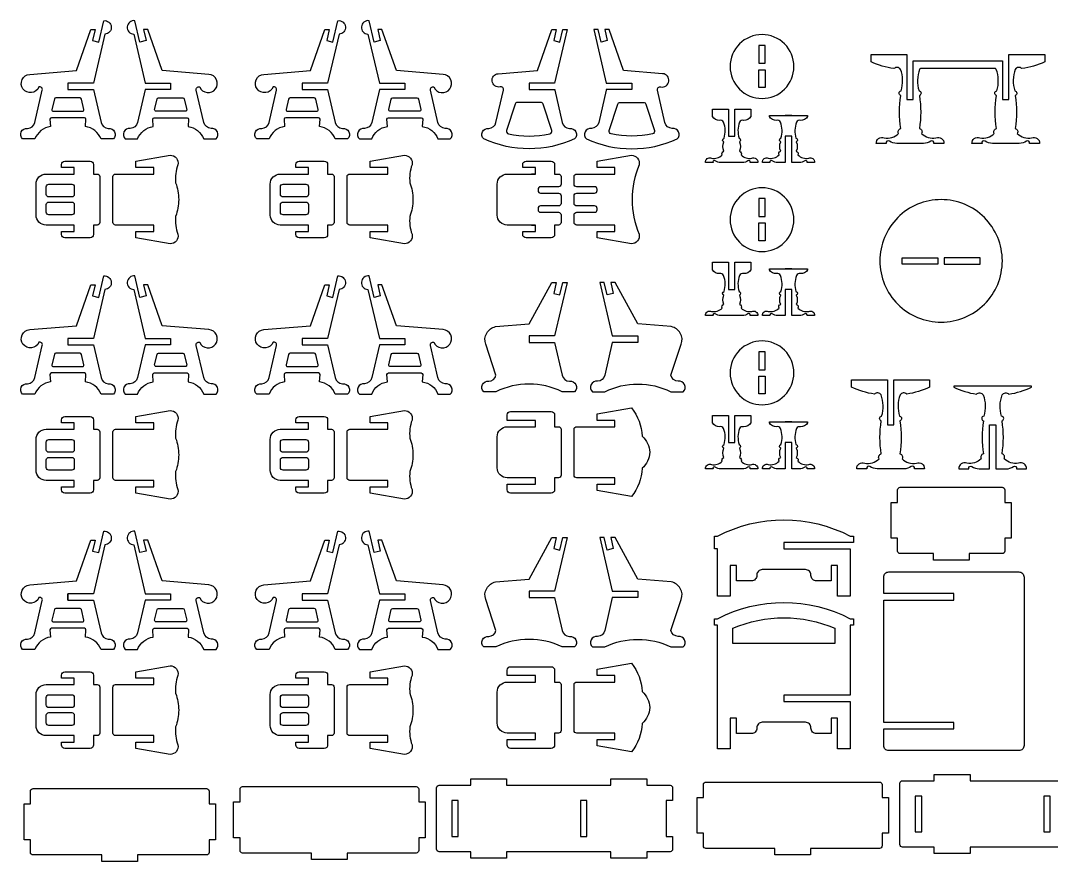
# Model space of a CAD drawing. Extents: x 2719 to 6782, y -345 to 2211.
# Drawn here: x 2719 to 4658, y -345 to 1235 of the extents above; entities that cross this region are included whole.
import ezdxf

# ---------------------------------------------------------------- set-up
doc = ezdxf.new("R2010")
doc.units = 0
doc.header["$MEASUREMENT"] = 0
doc.layers.add('LAYER1', color=18, linetype='CONTINUOUS')

msp = doc.modelspace()

# ---------------------------------------------------------------- linework, layer by layer
at = {"layer": 'LAYER1'}
for points in [[(2807.8, 1111.7), (2807.8, 1105.7), (2855.8, 1105.7), (2870.1, 1044.1, 0.343544), (2883.7, 1032.6, -0.729626), (2893.2, 1012.9), (2870.1, 1012.9, 0.693778), (2870.1, 1012.9, 0.271498), (2840.6, 1036.3), (2841.6, 1050.2, 0.394231), (2838.7, 1052.9), (2776.9, 1052.9, 0.394231), (2774, 1050.2), (2774.9, 1036.3, 0.271498), (2745.5, 1012.9), (2722.4, 1012.9, -0.729626), (2731.8, 1032.6, 0.343544), (2745.5, 1044.1), (2759.6, 1104.8, 0.616854), (2753.2, 1110.6, -0.585378), (2723.2, 1107, -0.585378), (2735.8, 1134.4), (2823.6, 1141.8), (2850.7, 1218.5), (2858.8, 1218.5), (2854, 1197.8), (2865.7, 1195.1), (2875, 1235.3, -0.427759), (2889.4, 1223.8, -0.427759), (2877.2, 1210), (2855.8, 1117.7), (2807.8, 1117.7)], [(3001, 1111.7), (3001, 1105.7), (2953, 1105.7), (2938.7, 1044.1, -0.343544), (2925, 1032.6, 0.729626), (2915.6, 1012.9), (2938.7, 1012.9, -0.693778), (2938.7, 1012.9, -0.271498), (2968.1, 1036.3), (2967.2, 1050.2, -0.394231), (2970.1, 1052.9), (3031.9, 1052.9, -0.394231), (3034.8, 1050.2), (3033.9, 1036.3, -0.271498), (3063.3, 1012.9), (3086.4, 1012.9, 0.729626), (3076.9, 1032.6, -0.343544), (3063.3, 1044.1), (3049.2, 1104.8, -0.616854), (3055.6, 1110.6, 0.585378), (3085.5, 1107, 0.585378), (3073, 1134.4), (2985.1, 1141.8), (2958, 1218.5), (2950, 1218.5), (2954.8, 1197.8), (2943.1, 1195.1), (2933.7, 1235.3, 0.427759), (2919.4, 1223.8, 0.427759), (2931.6, 1210), (2953, 1117.7), (3001, 1117.7)], [(3248.3, 1111.7), (3248.3, 1105.7), (3296.3, 1105.7), (3310.6, 1044.1, 0.343544), (3324.2, 1032.6, -0.729626), (3333.7, 1012.9), (3310.6, 1012.9, 0.693778), (3310.6, 1012.9, 0.271498), (3281.1, 1036.3), (3282, 1050.2, 0.394231), (3279.2, 1052.9), (3217.4, 1052.9, 0.394231), (3214.5, 1050.2), (3215.4, 1036.3, 0.271498), (3186, 1012.9), (3162.8, 1012.9, -0.729626), (3172.3, 1032.6, 0.343544), (3186, 1044.1), (3200.1, 1104.8, 0.616854), (3193.7, 1110.6, -0.585378), (3163.7, 1107, -0.585378), (3176.2, 1134.4), (3264.1, 1141.8), (3291.2, 1218.5), (3299.3, 1218.5), (3294.5, 1197.8), (3306.2, 1195.1), (3315.5, 1235.3, -0.427759), (3329.9, 1223.8, -0.427759), (3317.7, 1210), (3296.3, 1117.7), (3248.3, 1117.7)], [(3441.5, 1111.7), (3441.5, 1105.7), (3393.5, 1105.7), (3379.2, 1044.1, -0.343544), (3365.5, 1032.6, 0.729626), (3356, 1012.9), (3379.2, 1012.9, -0.693778), (3379.2, 1012.9, -0.271498), (3408.6, 1036.3), (3407.7, 1050.2, -0.394231), (3410.6, 1052.9), (3472.4, 1052.9, -0.394231), (3475.2, 1050.2), (3474.3, 1036.3, -0.271498), (3503.8, 1012.9), (3526.9, 1012.9, 0.729626), (3517.4, 1032.6, -0.343544), (3503.8, 1044.1), (3489.7, 1104.8, -0.616854), (3496, 1110.6, 0.585378), (3526, 1107, 0.585378), (3513.5, 1134.4), (3425.6, 1141.8), (3398.5, 1218.5), (3390.5, 1218.5), (3395.2, 1197.8), (3383.6, 1195.1), (3374.2, 1235.3, 0.427759), (3359.9, 1223.8, 0.427759), (3372, 1210), (3393.5, 1117.7), (3441.5, 1117.7)], [(3760.7, 1012.9, -0.216684), (3589.8, 1012.9, -0.729626), (3599.3, 1032.6, 0.343544), (3612.9, 1044.1), (3627, 1104.8, 0.616854), (3620.6, 1110.6, -0.432644), (3605.6, 1121.3, -0.432644), (3617.2, 1135.6), (3691.1, 1141.8), (3718.2, 1218.5), (3726.2, 1218.5), (3721.4, 1197.8), (3733.1, 1195.1), (3738.6, 1218.5), (3746.6, 1218.5), (3723.2, 1117.7), (3675.2, 1117.7), (3675.2, 1105.7), (3723.3, 1105.7, 0.04526), (3723.4, 1104.8), (3737.5, 1044.1, 0.343544), (3751.2, 1032.6, -0.729626)], [(3783, 1012.9, 0.216684), (3953.9, 1012.9, 0.729626), (3944.4, 1032.6, -0.343544), (3930.7, 1044.1), (3916.6, 1104.8, -0.616854), (3923, 1110.6, 0.432644), (3938, 1121.3, 0.432644), (3926.4, 1135.6), (3852.6, 1141.8), (3825.5, 1218.5), (3817.4, 1218.5), (3822.2, 1197.8), (3810.5, 1195.1), (3805.1, 1218.5), (3797, 1218.5), (3820.4, 1117.7), (3868.4, 1117.7), (3868.4, 1105.7), (3820.4, 1105.7, -0.04526), (3820.2, 1104.8), (3806.1, 1044.1, -0.343544), (3792.5, 1032.6, 0.729626)], [(4113.3, 1209.1, 0.414214), (4053.3, 1149.1, 0.414214), (4113.3, 1089.1, 0.414214), (4173.3, 1149.1, 0.414214)], [(4552.2, 1145.6), (4411.3, 1145.6, 0.076649), (4409.7, 1143.7, 0.169376), (4408.6, 1103.6, -0.755968), (4409.3, 1094.4, -0.0823), (4409.3, 1032.6, -0.497317), (4413.5, 1023.3, 0.242348), (4440.4, 1015, -0.570657), (4455.4, 1004.4), (4436.4, 1004.4, 0.75881), (4430.7, 1008.9, -0.158853), (4417, 1004.4), (4366.6, 1004.4, -0.158853), (4352.8, 1008.9, 0.75881), (4347.1, 1004.4), (4328.2, 1004.4, -0.570657), (4343.1, 1015, 0.242348), (4370, 1023.3, -0.497317), (4374.2, 1032.6, -0.0823), (4374.2, 1094.4, -0.755968), (4374.9, 1103.6, 0.169376), (4373.8, 1143.7, 0.480983), (4361.4, 1145.1, -0.082494), (4318.6, 1158), (4318.6, 1172), (4385.8, 1172), (4385.8, 1087.2), (4397.8, 1087.2), (4397.8, 1160), (4565.8, 1160), (4565.8, 1087.2), (4577.8, 1087.2), (4577.8, 1172), (4645, 1172), (4645, 1158, -0.082494), (4602.2, 1145.1, 0.480983), (4589.7, 1143.7, 0.169376), (4588.6, 1103.6, -0.755968), (4589.3, 1094.4, -0.0823), (4589.3, 1032.6, -0.497317), (4593.5, 1023.3, 0.242348), (4620.4, 1015, -0.570657), (4635.4, 1004.4), (4616.4, 1004.4, 0.75881), (4610.7, 1008.9, -0.158853), (4597, 1004.4), (4546.6, 1004.4, -0.158853), (4532.8, 1008.9, 0.75881), (4527.1, 1004.4), (4508.2, 1004.4, -0.570657), (4523.1, 1015, 0.242348), (4550, 1023.3, -0.497317), (4554.2, 1032.6, -0.0823), (4554.2, 1094.4, -0.755968), (4554.9, 1103.6, 0.169376), (4553.8, 1143.7, 0.076649)], [(2807.8, 1090.1), (2785, 1090.1, 0.348878), (2782.2, 1087.9), (2777.7, 1068.4, 0.482714), (2780.5, 1064.9), (2835.1, 1064.9, 0.216532), (2837.2, 1065.9, 0.240993), (2837.9, 1068.4), (2833.3, 1087.9, 0.348878), (2830.5, 1090.1)], [(3001, 1090.1), (3023.7, 1090.1, -0.348878), (3026.5, 1087.9), (3031.1, 1068.4, -0.482714), (3028.3, 1064.9), (2973.7, 1064.9, -0.216532), (2971.6, 1065.9, -0.240993), (2970.9, 1068.4), (2975.4, 1087.9, -0.348878), (2978.2, 1090.1)], [(3248.3, 1090.1), (3225.5, 1090.1, 0.348878), (3222.7, 1087.9), (3218.2, 1068.4, 0.482714), (3221, 1064.9), (3275.5, 1064.9, 0.216532), (3277.7, 1065.9, 0.240993), (3278.3, 1068.4), (3273.8, 1087.9, 0.348878), (3271, 1090.1)], [(3441.5, 1090.1), (3464.2, 1090.1, -0.348878), (3467, 1087.9), (3471.5, 1068.4, -0.482714), (3468.7, 1064.9), (3414.2, 1064.9, -0.216532), (3412, 1065.9, -0.240993), (3411.4, 1068.4), (3415.9, 1087.9, -0.348878), (3418.7, 1090.1)], [(3717.7, 1028.8), (3701.8, 1078.3, 0.325785), (3697.2, 1081.7), (3653.3, 1081.7, 0.325785), (3648.7, 1078.3), (3632.8, 1028.8, 0.442618), (3636.3, 1022.6, 0.107932), (3714.1, 1022.6, 0.442618)], [(3826, 1028.8), (3841.9, 1078.3, -0.325785), (3846.5, 1081.7), (3890.4, 1081.7, -0.325785), (3895, 1078.3), (3910.9, 1028.8, -0.442618), (3907.3, 1022.6, -0.107932), (3829.5, 1022.6, -0.442618)], [(4092.1, 1055.1, -0.301445), (4078.5, 1047.8, 0.346418), (4071.1, 1044.3, 0.169376), (4070.2, 1014.2, -0.755968), (4070.7, 1007.3, -0.217136), (4070.7, 989.7, -0.497317), (4073.9, 982.8, 0.242348), (4094.1, 976.6, -0.570657), (4105.3, 968.7), (4091.1, 968.7, 0.75881), (4086.8, 972, -0.158853), (4076.5, 968.7), (4035.7, 968.7, -0.158853), (4025.4, 972, 0.75881), (4021.1, 968.7), (4006.9, 968.7, -0.570657), (4018.1, 976.6, 0.242348), (4038.3, 982.8, -0.497317), (4041.5, 989.7, -0.217136), (4041.5, 1007.3, -0.755968), (4041.9, 1014.2, 0.169376), (4041.1, 1044.3, 0.346418), (4033.6, 1047.8, -0.301445), (4020.1, 1055.1), (4020.1, 1069), (4050.1, 1069), (4050.1, 1017.9), (4062.1, 1017.9), (4062.1, 1069), (4092.1, 1069)], [(4199.1, 1055.1, -0.301445), (4185.5, 1047.8, 0.346418), (4178.1, 1044.3, 0.169376), (4177.2, 1014.2, -0.755968), (4177.7, 1007.3, -0.217136), (4177.7, 989.7, -0.497317), (4180.9, 982.8, 0.242348), (4201.1, 976.6, -0.570657), (4212.3, 968.7), (4198.1, 968.7, 0.75881), (4193.8, 972, -0.158853), (4183.5, 968.7), (4169.1, 968.7), (4169.1, 1017.9), (4157.1, 1017.9), (4157.1, 968.7), (4142.7, 968.7, -0.158853), (4132.4, 972, 0.75881), (4128.1, 968.7), (4113.9, 968.7, -0.570657), (4125.1, 976.6, 0.242348), (4145.3, 982.8, -0.497317), (4148.4, 989.7, -0.217136), (4148.4, 1007.3, -0.755968), (4148.9, 1014.2, 0.169376), (4148.1, 1044.3, 0.346418), (4140.6, 1047.8, -0.301445), (4127.1, 1055.1), (4127.1, 1057), (4199.1, 1057)], [(2766.6, 947), (2819.8, 947), (2819.8, 959), (2795.8, 959), (2795.8, 964.7, -0.414214), (2802.1, 971), (2849.5, 971, -0.414214), (2855.8, 964.7), (2855.8, 947), (2863, 947, -0.414214), (2867.8, 942.2), (2867.8, 855.8, -0.414214), (2863, 851), (2855.8, 851), (2855.8, 833.3, -0.414214), (2849.5, 827), (2802.1, 827, -0.414214), (2795.8, 833.3), (2795.8, 839), (2819.8, 839), (2819.8, 851), (2766.6, 851, -0.414214), (2747.8, 869.8), (2747.8, 928.1, -0.414214)], [(2892.5, 899), (2892.5, 942.2, -0.414214), (2897.3, 947), (2969.3, 947), (2969.3, 959), (2935.7, 959), (2935.7, 971), (3000.1, 982.3, -0.480696), (3014.6, 964.3, 0.114725), (3010.4, 930.6, -0.088383), (3016.1, 899, -0.088383), (3010.4, 867.4, 0.114725), (3014.6, 833.7, -0.480696), (3000.1, 815.7), (2935.7, 827), (2935.7, 839), (2969.3, 839), (2969.3, 851), (2897.3, 851, -0.414214), (2892.5, 855.8)], [(3207.1, 947), (3260.3, 947), (3260.3, 959), (3236.3, 959), (3236.3, 964.7, -0.414214), (3242.6, 971), (3290, 971, -0.414214), (3296.3, 964.7), (3296.3, 947), (3303.5, 947, -0.414214), (3308.3, 942.2), (3308.3, 855.8, -0.414214), (3303.5, 851), (3296.3, 851), (3296.3, 833.3, -0.414214), (3290, 827), (3242.6, 827, -0.414214), (3236.3, 833.3), (3236.3, 839), (3260.3, 839), (3260.3, 851), (3207.1, 851, -0.414214), (3188.3, 869.8), (3188.3, 928.1, -0.414214)], [(3332.9, 899), (3332.9, 942.2, -0.414214), (3337.7, 947), (3409.7, 947), (3409.7, 959), (3376.1, 959), (3376.1, 971), (3440.6, 982.3, -0.480696), (3455, 964.3, 0.114725), (3450.9, 930.6, -0.088383), (3456.6, 899, -0.088383), (3450.9, 867.4, 0.114725), (3455, 833.7, -0.480696), (3440.6, 815.7), (3376.1, 827), (3376.1, 839), (3409.7, 839), (3409.7, 851), (3337.7, 851, -0.414214), (3332.9, 855.8)], [(3735.2, 942.2), (3735.2, 927.8, -0.414214), (3730.4, 923), (3696.8, 923, 0.414214), (3692, 918.2), (3692, 915.8, 0.414214), (3696.8, 911), (3730.4, 911, -0.414214), (3735.2, 906.2), (3735.2, 899), (3735.2, 891.8, -0.414214), (3730.4, 887), (3696.8, 887, 0.414214), (3692, 882.2), (3692, 879.8, 0.414214), (3696.8, 875), (3730.4, 875, -0.414214), (3735.2, 870.2), (3735.2, 855.8, -0.414214), (3730.4, 851), (3723.2, 851), (3723.2, 833.3, -0.414214), (3716.9, 827), (3669.5, 827, -0.414214), (3663.2, 833.3), (3663.2, 839), (3687.2, 839), (3687.2, 851), (3634.1, 851, -0.414214), (3615.2, 869.8), (3615.2, 928.1, -0.414214), (3634.1, 947), (3687.2, 947), (3687.2, 959), (3663.2, 959), (3663.2, 964.7, -0.414214), (3669.5, 971), (3716.9, 971, -0.414214), (3723.2, 964.7), (3723.2, 947), (3730.4, 947, -0.414214)], [(3882, 833.7, -0.480696), (3867.6, 815.7), (3803.1, 827), (3803.1, 839), (3836.7, 839), (3836.7, 851), (3764.7, 851, -0.414214), (3759.9, 855.8), (3759.9, 870.2, -0.414214), (3764.7, 875), (3798.3, 875, 0.414214), (3803.1, 879.8), (3803.1, 882.2, 0.414214), (3798.3, 887), (3764.7, 887, -0.414214), (3759.9, 891.8), (3759.9, 899), (3759.9, 906.2, -0.414214), (3764.7, 911), (3798.3, 911, 0.414214), (3803.1, 915.8), (3803.1, 918.2, 0.414214), (3798.3, 923), (3764.7, 923, -0.414214), (3759.9, 927.8), (3759.9, 942.2, -0.414214), (3764.7, 947), (3836.7, 947), (3836.7, 959), (3803.1, 959), (3803.1, 971), (3867.6, 982.3, -0.480696), (3882, 964.3, 0.200144)], [(2819.8, 923), (2819.8, 908.6, -0.414214), (2815, 903.8), (2771.8, 903.8, -0.414214), (2767, 908.6), (2767, 923, -0.414214), (2771.8, 927.8), (2815, 927.8, -0.414214)], [(3260.3, 923), (3260.3, 908.6, -0.414214), (3255.5, 903.8), (3212.3, 903.8, -0.414214), (3207.5, 908.6), (3207.5, 923, -0.414214), (3212.3, 927.8), (3255.5, 927.8, -0.414214)], [(4113.3, 921.1, 0.414214), (4053.3, 861.1, 0.414214), (4113.3, 801.1, 0.414214), (4173.3, 861.1, 0.414214)], [(2819.8, 889.4), (2819.8, 875, -0.414214), (2815, 870.2), (2771.8, 870.2, -0.414214), (2767, 875), (2767, 889.4, -0.414214), (2771.8, 894.2), (2815, 894.2, -0.414214)], [(3260.3, 889.4), (3260.3, 875, -0.414214), (3255.5, 870.2), (3212.3, 870.2, -0.414214), (3207.5, 875), (3207.5, 889.4, -0.414214), (3212.3, 894.2), (3255.5, 894.2, -0.414214)], [(4450.1, 898.8, 0.414214), (4334.9, 783.6, 0.414214), (4450.1, 668.4, 0.414214), (4565.3, 783.6, 0.414214)], [(4092.1, 767.1, -0.301445), (4078.5, 759.8, 0.346418), (4071.1, 756.3, 0.169376), (4070.2, 726.2, -0.755968), (4070.7, 719.3, -0.217136), (4070.7, 701.7, -0.497317), (4073.9, 694.8, 0.242348), (4094.1, 688.6, -0.570657), (4105.3, 680.7), (4091.1, 680.7, 0.75881), (4086.8, 684, -0.158853), (4076.5, 680.7), (4035.7, 680.7, -0.158853), (4025.4, 684, 0.75881), (4021.1, 680.7), (4006.9, 680.7, -0.570657), (4018.1, 688.6, 0.242348), (4038.3, 694.8, -0.497317), (4041.5, 701.7, -0.217136), (4041.5, 719.3, -0.755968), (4041.9, 726.2, 0.169376), (4041.1, 756.3, 0.346418), (4033.6, 759.8, -0.301445), (4020.1, 767.1), (4020.1, 781), (4050.1, 781), (4050.1, 729.9), (4062.1, 729.9), (4062.1, 781), (4092.1, 781)], [(4199.1, 767.1, -0.301445), (4185.5, 759.8, 0.346418), (4178.1, 756.3, 0.169376), (4177.2, 726.2, -0.755968), (4177.7, 719.3, -0.217136), (4177.7, 701.7, -0.497317), (4180.9, 694.8, 0.242348), (4201.1, 688.6, -0.570657), (4212.3, 680.7), (4198.1, 680.7, 0.75881), (4193.8, 684, -0.158853), (4183.5, 680.7), (4169.1, 680.7), (4169.1, 729.9), (4157.1, 729.9), (4157.1, 680.7), (4142.7, 680.7, -0.158853), (4132.4, 684, 0.75881), (4128.1, 680.7), (4113.9, 680.7, -0.570657), (4125.1, 688.6, 0.242348), (4145.3, 694.8, -0.497317), (4148.4, 701.7, -0.217136), (4148.4, 719.3, -0.755968), (4148.9, 726.2, 0.169376), (4148.1, 756.3, 0.346418), (4140.6, 759.8, -0.301445), (4127.1, 767.1), (4127.1, 769), (4199.1, 769)], [(2807.8, 631.7), (2807.8, 625.7), (2855.8, 625.7), (2870.1, 564.1, 0.343544), (2883.7, 552.6, -0.729626), (2893.2, 532.9), (2870.1, 532.9, 0.693778), (2870.1, 532.9, 0.271498), (2840.6, 556.3), (2841.6, 570.2, 0.394231), (2838.7, 572.9), (2776.9, 572.9, 0.394231), (2774, 570.2), (2774.9, 556.3, 0.271498), (2745.5, 532.9), (2722.4, 532.9, -0.729626), (2731.8, 552.6, 0.343544), (2745.5, 564.1), (2759.6, 624.8, 0.616854), (2753.2, 630.6, -0.585378), (2723.2, 627, -0.585378), (2735.8, 654.4), (2823.6, 661.8), (2850.7, 738.5), (2858.8, 738.5), (2854, 717.8), (2865.7, 715.1), (2875, 755.3, -0.427759), (2889.4, 743.8, -0.427759), (2877.2, 730), (2855.8, 637.7), (2807.8, 637.7)], [(3001, 631.7), (3001, 625.7), (2953, 625.7), (2938.7, 564.1, -0.343544), (2925, 552.6, 0.729626), (2915.6, 532.9), (2938.7, 532.9, -0.693778), (2938.7, 532.9, -0.271498), (2968.1, 556.3), (2967.2, 570.2, -0.394231), (2970.1, 572.9), (3031.9, 572.9, -0.394231), (3034.8, 570.2), (3033.9, 556.3, -0.271498), (3063.3, 532.9), (3086.4, 532.9, 0.729626), (3076.9, 552.6, -0.343544), (3063.3, 564.1), (3049.2, 624.8, -0.616854), (3055.6, 630.6, 0.585378), (3085.5, 627, 0.585378), (3073, 654.4), (2985.1, 661.8), (2958, 738.5), (2950, 738.5), (2954.8, 717.8), (2943.1, 715.1), (2933.7, 755.3, 0.427759), (2919.4, 743.8, 0.427759), (2931.6, 730), (2953, 637.7), (3001, 637.7)], [(3248.3, 631.7), (3248.3, 625.7), (3296.3, 625.7), (3310.6, 564.1, 0.343544), (3324.2, 552.6, -0.729626), (3333.7, 532.9), (3310.6, 532.9, 0.693778), (3310.6, 532.9, 0.271498), (3281.1, 556.3), (3282, 570.2, 0.394231), (3279.2, 572.9), (3217.4, 572.9, 0.394231), (3214.5, 570.2), (3215.4, 556.3, 0.271498), (3186, 532.9), (3162.8, 532.9, -0.729626), (3172.3, 552.6, 0.343544), (3186, 564.1), (3200.1, 624.8, 0.616854), (3193.7, 630.6, -0.585378), (3163.7, 627, -0.585378), (3176.2, 654.4), (3264.1, 661.8), (3291.2, 738.5), (3299.3, 738.5), (3294.5, 717.8), (3306.2, 715.1), (3315.5, 755.3, -0.427759), (3329.9, 743.8, -0.427759), (3317.7, 730), (3296.3, 637.7), (3248.3, 637.7)], [(3441.5, 631.7), (3441.5, 625.7), (3393.5, 625.7), (3379.2, 564.1, -0.343544), (3365.5, 552.6, 0.729626), (3356, 532.9), (3379.2, 532.9, -0.693778), (3379.2, 532.9, -0.271498), (3408.6, 556.3), (3407.7, 570.2, -0.394231), (3410.6, 572.9), (3472.4, 572.9, -0.394231), (3475.2, 570.2), (3474.3, 556.3, -0.271498), (3503.8, 532.9), (3526.9, 532.9, 0.729626), (3517.4, 552.6, -0.343544), (3503.8, 564.1), (3489.7, 624.8, -0.616854), (3496, 630.6, 0.585378), (3526, 627, 0.585378), (3513.5, 654.4), (3425.6, 661.8), (3398.5, 738.5), (3390.5, 738.5), (3395.2, 717.8), (3383.6, 715.1), (3374.2, 755.3, 0.427759), (3359.9, 743.8, 0.427759), (3372, 730), (3393.5, 637.7), (3441.5, 637.7)], [(3675.2, 636.5), (3675.2, 630.5), (3723.2, 630.5), (3737.5, 568.9, 0.343544), (3751.2, 557.4, -0.729626), (3760.7, 537.7), (3737.5, 537.7, 0.230289), (3612.9, 537.7), (3589.8, 537.7, -0.729626), (3599.3, 557.4, 0.343544), (3612.9, 568.9), (3593.5, 627.1, -0.456332), (3612.3, 660), (3675.2, 665.3), (3718.2, 743.3), (3726.2, 743.3), (3721.4, 722.6), (3733.1, 719.9), (3738.6, 743.3), (3746.6, 743.3), (3723.2, 642.5), (3675.2, 642.5)], [(3879.7, 636.5), (3879.7, 630.5), (3831.7, 630.5), (3817.5, 568.9, -0.343544), (3803.8, 557.4, 0.729626), (3794.3, 537.7), (3817.5, 537.7, -0.230289), (3942, 537.7), (3965.2, 537.7, 0.729626), (3955.7, 557.4, -0.343544), (3942, 568.9), (3961.5, 627.1, 0.456332), (3942.7, 660), (3879.7, 665.3), (3836.8, 743.3), (3828.7, 743.3), (3833.5, 722.6), (3821.8, 719.9), (3816.4, 743.3), (3808.3, 743.3), (3831.7, 642.5), (3879.7, 642.5)], [(4113.3, 633.1, 0.414214), (4053.3, 573.1, 0.414214), (4113.3, 513.1, 0.414214), (4173.3, 573.1, 0.414214)], [(2807.8, 610.1), (2785, 610.1, 0.348878), (2782.2, 607.9), (2777.7, 588.4, 0.482714), (2780.5, 584.9), (2835.1, 584.9, 0.216532), (2837.2, 585.9, 0.240993), (2837.9, 588.4), (2833.3, 607.9, 0.348878), (2830.5, 610.1)], [(3001, 610.1), (3023.7, 610.1, -0.348878), (3026.5, 607.9), (3031.1, 588.4, -0.482714), (3028.3, 584.9), (2973.7, 584.9, -0.216532), (2971.6, 585.9, -0.240993), (2970.9, 588.4), (2975.4, 607.9, -0.348878), (2978.2, 610.1)], [(3248.3, 610.1), (3225.5, 610.1, 0.348878), (3222.7, 607.9), (3218.2, 588.4, 0.482714), (3221, 584.9), (3275.5, 584.9, 0.216532), (3277.7, 585.9, 0.240993), (3278.3, 588.4), (3273.8, 607.9, 0.348878), (3271, 610.1)], [(3441.5, 610.1), (3464.2, 610.1, -0.348878), (3467, 607.9), (3471.5, 588.4, -0.482714), (3468.7, 584.9), (3414.2, 584.9, -0.216532), (3412, 585.9, -0.240993), (3411.4, 588.4), (3415.9, 607.9, -0.348878), (3418.7, 610.1)], [(4428.3, 546.3, -0.082494), (4385.5, 533.3, 0.480983), (4373.1, 531.9, 0.169376), (4372, 491.8, -0.755968), (4372.7, 482.6, -0.0823), (4372.7, 420.8, -0.497317), (4376.9, 411.5, 0.242348), (4403.8, 403.3, -0.570657), (4418.7, 392.7), (4399.8, 392.7, 0.75881), (4394.1, 397.1, -0.158853), (4380.3, 392.7), (4329.9, 392.7, -0.158853), (4316.2, 397.1, 0.75881), (4310.5, 392.7), (4291.5, 392.7, -0.570657), (4306.4, 403.3, 0.242348), (4333.4, 411.5, -0.497317), (4337.6, 420.8, -0.0823), (4337.6, 482.6, -0.755968), (4338.3, 491.8, 0.169376), (4337.2, 531.9, 0.480983), (4324.7, 533.3, -0.082494), (4281.9, 546.3), (4281.9, 560.2), (4349.1, 560.2), (4349.1, 475.5), (4361.1, 475.5), (4361.1, 560.2), (4428.3, 560.2)], [(4620.3, 546.3), (4620.3, 548.2), (4473.9, 548.2), (4473.9, 546.3, 0.082494), (4516.7, 533.3, -0.480983), (4529.2, 531.9, -0.169376), (4530.3, 491.8, 0.755968), (4529.6, 482.6, 0.0823), (4529.6, 420.8, 0.497317), (4525.4, 411.5, -0.242348), (4498.4, 403.3, 0.570657), (4483.5, 392.7), (4502.5, 392.7, -0.75881), (4508.2, 397.1, 0.158853), (4521.9, 392.7), (4541.1, 392.7), (4541.1, 475.5), (4553.1, 475.5), (4553.1, 392.7), (4572.3, 392.7, 0.158853), (4586.1, 397.1, -0.75881), (4591.8, 392.7), (4610.7, 392.7, 0.570657), (4595.8, 403.3, -0.242348), (4568.9, 411.5, 0.497317), (4564.7, 420.8, 0.0823), (4564.7, 482.6, 0.755968), (4564, 491.8, -0.169376), (4565.1, 531.9, -0.480983), (4577.5, 533.3, 0.082494)], [(3867.6, 340.5), (3803.1, 351.8), (3803.1, 363.8), (3836.7, 363.8), (3836.7, 375.8), (3764.7, 375.8, -0.414214), (3759.9, 380.6), (3759.9, 423.8), (3759.9, 467, -0.414214), (3764.7, 471.8), (3836.7, 471.8), (3836.7, 483.8), (3803.1, 483.8), (3803.1, 495.8), (3867.6, 507.1, -0.157436), (3887.9, 454, -0.191506), (3902.1, 423.8, -0.191506), (3887.9, 393.6, -0.157436)], [(2766.6, 467), (2819.8, 467), (2819.8, 479), (2795.8, 479), (2795.8, 484.7, -0.414214), (2802.1, 491), (2849.5, 491, -0.414214), (2855.8, 484.7), (2855.8, 467), (2863, 467, -0.414214), (2867.8, 462.2), (2867.8, 375.8, -0.414214), (2863, 371), (2855.8, 371), (2855.8, 353.3, -0.414214), (2849.5, 347), (2802.1, 347, -0.414214), (2795.8, 353.3), (2795.8, 359), (2819.8, 359), (2819.8, 371), (2766.6, 371, -0.414214), (2747.8, 389.8), (2747.8, 448.1, -0.414214)], [(2892.5, 419), (2892.5, 462.2, -0.414214), (2897.3, 467), (2969.3, 467), (2969.3, 479), (2935.7, 479), (2935.7, 491), (3000.1, 502.3, -0.480696), (3014.6, 484.3, 0.114725), (3010.4, 450.6, -0.088383), (3016.1, 419, -0.088383), (3010.4, 387.4, 0.114725), (3014.6, 353.7, -0.480696), (3000.1, 335.7), (2935.7, 347), (2935.7, 359), (2969.3, 359), (2969.3, 371), (2897.3, 371, -0.414214), (2892.5, 375.8)], [(3207.1, 467), (3260.3, 467), (3260.3, 479), (3236.3, 479), (3236.3, 484.7, -0.414214), (3242.6, 491), (3290, 491, -0.414214), (3296.3, 484.7), (3296.3, 467), (3303.5, 467, -0.414214), (3308.3, 462.2), (3308.3, 375.8, -0.414214), (3303.5, 371), (3296.3, 371), (3296.3, 353.3, -0.414214), (3290, 347), (3242.6, 347, -0.414214), (3236.3, 353.3), (3236.3, 359), (3260.3, 359), (3260.3, 371), (3207.1, 371, -0.414214), (3188.3, 389.8), (3188.3, 448.1, -0.414214)], [(3332.9, 419), (3332.9, 462.2, -0.414214), (3337.7, 467), (3409.7, 467), (3409.7, 479), (3376.1, 479), (3376.1, 491), (3440.6, 502.3, -0.480696), (3455, 484.3, 0.114725), (3450.9, 450.6, -0.088383), (3456.6, 419, -0.088383), (3450.9, 387.4, 0.114725), (3455, 353.7, -0.480696), (3440.6, 335.7), (3376.1, 347), (3376.1, 359), (3409.7, 359), (3409.7, 371), (3337.7, 371, -0.414214), (3332.9, 375.8)], [(3634.1, 471.8), (3687.2, 471.8), (3687.2, 483.8), (3634.1, 483.8), (3634.1, 494.3, -0.414214), (3640.3, 500.6), (3716.9, 500.6, -0.414214), (3723.2, 494.3), (3723.2, 471.8), (3730.4, 471.8, -0.414214), (3735.2, 467), (3735.2, 380.6, -0.414214), (3730.4, 375.8), (3723.2, 375.8), (3723.2, 353.3, -0.414214), (3716.9, 347), (3640.3, 347, -0.414214), (3634.1, 353.3), (3634.1, 363.8), (3687.2, 363.8), (3687.2, 375.8), (3634.1, 375.8, -0.414214), (3615.2, 394.6), (3615.2, 452.9, -0.414214)], [(4092.1, 479.1, -0.301445), (4078.5, 471.8, 0.346418), (4071.1, 468.3, 0.169376), (4070.2, 438.2, -0.755968), (4070.7, 431.3, -0.217136), (4070.7, 413.7, -0.497317), (4073.9, 406.8, 0.242348), (4094.1, 400.6, -0.570657), (4105.3, 392.7), (4091.1, 392.7, 0.75881), (4086.8, 396, -0.158853), (4076.5, 392.7), (4035.7, 392.7, -0.158853), (4025.4, 396, 0.75881), (4021.1, 392.7), (4006.9, 392.7, -0.570657), (4018.1, 400.6, 0.242348), (4038.3, 406.8, -0.497317), (4041.5, 413.7, -0.217136), (4041.5, 431.3, -0.755968), (4041.9, 438.2, 0.169376), (4041.1, 468.3, 0.346418), (4033.6, 471.8, -0.301445), (4020.1, 479.1), (4020.1, 493), (4050.1, 493), (4050.1, 441.9), (4062.1, 441.9), (4062.1, 493), (4092.1, 493)], [(4199.1, 479.1, -0.301445), (4185.5, 471.8, 0.346418), (4178.1, 468.3, 0.169376), (4177.2, 438.2, -0.755968), (4177.7, 431.3, -0.217136), (4177.7, 413.7, -0.497317), (4180.9, 406.8, 0.242348), (4201.1, 400.6, -0.570657), (4212.3, 392.7), (4198.1, 392.7, 0.75881), (4193.8, 396, -0.158853), (4183.5, 392.7), (4169.1, 392.7), (4169.1, 441.9), (4157.1, 441.9), (4157.1, 392.7), (4142.7, 392.7, -0.158853), (4132.4, 396, 0.75881), (4128.1, 392.7), (4113.9, 392.7, -0.570657), (4125.1, 400.6, 0.242348), (4145.3, 406.8, -0.497317), (4148.4, 413.7, -0.217136), (4148.4, 431.3, -0.755968), (4148.9, 438.2, 0.169376), (4148.1, 468.3, 0.346418), (4140.6, 471.8, -0.301445), (4127.1, 479.1), (4127.1, 481), (4199.1, 481)], [(2819.8, 443), (2819.8, 428.6, -0.414214), (2815, 423.8), (2771.8, 423.8, -0.414214), (2767, 428.6), (2767, 443, -0.414214), (2771.8, 447.8), (2815, 447.8, -0.414214)], [(3260.3, 443), (3260.3, 428.6, -0.414214), (3255.5, 423.8), (3212.3, 423.8, -0.414214), (3207.5, 428.6), (3207.5, 443, -0.414214), (3212.3, 447.8), (3255.5, 447.8, -0.414214)], [(2819.8, 409.4), (2819.8, 395, -0.414214), (2815, 390.2), (2771.8, 390.2, -0.414214), (2767, 395), (2767, 409.4, -0.414214), (2771.8, 414.2), (2815, 414.2, -0.414214)], [(3260.3, 409.4), (3260.3, 395, -0.414214), (3255.5, 390.2), (3212.3, 390.2, -0.414214), (3207.5, 395), (3207.5, 409.4, -0.414214), (3212.3, 414.2), (3255.5, 414.2, -0.414214)], [(4435.6, 233.2), (4373.2, 233.2, -0.414214), (4368.4, 238), (4368.4, 262), (4356.4, 262), (4356.4, 329.2), (4368.4, 329.2), (4368.4, 353.2, -0.414214), (4373.2, 358), (4565.2, 358, -0.414214), (4570, 353.2), (4570, 329.2), (4582, 329.2), (4582, 262), (4570, 262), (4570, 238, -0.414214), (4565.2, 233.2), (4502.8, 233.2), (4502.8, 221.2), (4435.6, 221.2)], [(4029.6, 266.1, -0.244984), (4279.2, 266.1), (4285.2, 266.1), (4285.2, 254.1), (4154.4, 254.1), (4154.4, 242.1), (4279.2, 242.1), (4279.2, 227.4), (4279.2, 153), (4255.2, 153), (4255.2, 210.7), (4243.2, 210.7), (4243.2, 181.9), (4215.8, 181.9, -0.414214), (4205.4, 192.2), (4205.4, 192.9, 0.414214), (4195.1, 203.2), (4113.8, 203.2, 0.414214), (4103.5, 192.9), (4103.5, 192.2, -0.414214), (4093.1, 181.9), (4065.6, 181.9), (4065.6, 210.7), (4053.6, 210.7), (4053.6, 153), (4029.6, 153), (4029.6, 227.4), (4029.6, 242.1), (4023.6, 242.1), (4023.6, 266.1)], [(2807.8, 157.7), (2807.8, 145.7), (2855.8, 145.7), (2870.1, 84.1, 0.343544), (2883.7, 72.6, -0.729626), (2893.2, 52.9), (2870.1, 52.9, 0.693778), (2870.1, 52.9, 0.271498), (2840.6, 76.3), (2841.6, 90.2, 0.394231), (2838.7, 92.9), (2776.9, 92.9, 0.394231), (2774, 90.2), (2774.9, 76.3, 0.271498), (2745.5, 52.9), (2722.4, 52.9, -0.729626), (2731.8, 72.6, 0.343544), (2745.5, 84.1), (2759.6, 144.8, 0.616854), (2753.2, 150.6, -0.585378), (2723.2, 147, -0.585378), (2735.8, 174.4), (2823.6, 181.8), (2850.7, 258.5), (2858.8, 258.5), (2854, 237.8), (2865.7, 235.1), (2875, 275.3, -0.427759), (2889.4, 263.8, -0.427759), (2877.2, 250), (2855.8, 157.7), (2807.8, 157.7), (2807.8, 145.7)], [(3001, 151.7), (3001, 145.7), (2953, 145.7), (2938.7, 84.1, -0.343544), (2925, 72.6, 0.729626), (2915.6, 52.9), (2938.7, 52.9, -0.693778), (2938.7, 52.9, -0.271498), (2968.1, 76.3), (2967.2, 90.2, -0.394231), (2970.1, 92.9), (3031.9, 92.9, -0.394231), (3034.8, 90.2), (3033.9, 76.3, -0.271498), (3063.3, 52.9), (3086.4, 52.9, 0.729626), (3076.9, 72.6, -0.343544), (3063.3, 84.1), (3049.2, 144.8, -0.616854), (3055.6, 150.6, 0.585378), (3085.5, 147, 0.585378), (3073, 174.4), (2985.1, 181.8), (2958, 258.5), (2950, 258.5), (2954.8, 237.8), (2943.1, 235.1), (2933.7, 275.3, 0.427759), (2919.4, 263.8, 0.427759), (2931.6, 250), (2953, 157.7), (3001, 157.7)], [(3248.3, 151.7), (3248.3, 145.7), (3296.3, 145.7), (3310.6, 84.1, 0.343544), (3324.2, 72.6, -0.729626), (3333.7, 52.9), (3310.6, 52.9, 0.693778), (3310.6, 52.9, 0.271498), (3281.1, 76.3), (3282, 90.2, 0.394231), (3279.2, 92.9), (3217.4, 92.9, 0.394231), (3214.5, 90.2), (3215.4, 76.3, 0.271498), (3186, 52.9), (3162.8, 52.9, -0.729626), (3172.3, 72.6, 0.343544), (3186, 84.1), (3200.1, 144.8, 0.616854), (3193.7, 150.6, -0.585378), (3163.7, 147, -0.585378), (3176.2, 174.4), (3264.1, 181.8), (3291.2, 258.5), (3299.3, 258.5), (3294.5, 237.8), (3306.2, 235.1), (3315.5, 275.3, -0.427759), (3329.9, 263.8, -0.427759), (3317.7, 250), (3296.3, 157.7), (3248.3, 157.7)], [(3441.5, 151.7), (3441.5, 145.7), (3393.5, 145.7), (3379.2, 84.1, -0.343544), (3365.5, 72.6, 0.729626), (3356, 52.9), (3379.2, 52.9, -0.693778), (3379.2, 52.9, -0.271498), (3408.6, 76.3), (3407.7, 90.2, -0.394231), (3410.6, 92.9), (3472.4, 92.9, -0.394231), (3475.2, 90.2), (3474.3, 76.3, -0.271498), (3503.8, 52.9), (3526.9, 52.9, 0.729626), (3517.4, 72.6, -0.343544), (3503.8, 84.1), (3489.7, 144.8, -0.616854), (3496, 150.6, 0.585378), (3526, 147, 0.585378), (3513.5, 174.4), (3425.6, 181.8), (3398.5, 258.5), (3390.5, 258.5), (3395.2, 237.8), (3383.6, 235.1), (3374.2, 275.3, 0.427759), (3359.9, 263.8, 0.427759), (3372, 250), (3393.5, 157.7), (3441.5, 157.7)], [(3675.2, 156.5), (3675.2, 150.5), (3723.2, 150.5), (3737.5, 88.9, 0.343544), (3751.2, 77.4, -0.729626), (3760.7, 57.7), (3737.5, 57.7, 0.230289), (3612.9, 57.7), (3589.8, 57.7, -0.729626), (3599.3, 77.4, 0.343544), (3612.9, 88.9), (3593.5, 147.1, -0.456332), (3612.3, 180), (3675.2, 185.3), (3718.2, 263.3), (3726.2, 263.3), (3721.4, 242.6), (3733.1, 239.9), (3738.6, 263.3), (3746.6, 263.3), (3723.2, 162.5), (3675.2, 162.5)], [(3879.7, 156.5), (3879.7, 150.5), (3831.7, 150.5), (3817.5, 88.9, -0.343544), (3803.8, 77.4, 0.729626), (3794.3, 57.7), (3817.5, 57.7, -0.230289), (3942, 57.7), (3965.2, 57.7, 0.729626), (3955.7, 77.4, -0.343544), (3942, 88.9), (3961.5, 147.1, 0.456332), (3942.7, 180), (3879.7, 185.3), (3836.8, 263.3), (3828.7, 263.3), (3833.5, 242.6), (3821.8, 239.9), (3816.4, 263.3), (3808.3, 263.3), (3831.7, 162.5), (3879.7, 162.5)], [(4342.1, -96.4), (4474.1, -96.4), (4474.1, -84.4), (4342.1, -84.4), (4342.1, 146), (4474.1, 146), (4474.1, 158), (4342.1, 158), (4342.1, 189.2, -0.414214), (4351.7, 198.8), (4596.5, 198.8, -0.414214), (4606.1, 189.2), (4606.1, -127.6, -0.414214), (4596.5, -137.2), (4351.7, -137.2, -0.414214), (4342.1, -127.6)], [(4279.2, -33.1), (4154.4, -33.1), (4154.4, -45.1), (4279.2, -45.1), (4279.2, -59.7), (4279.2, -134.1), (4255.2, -134.1), (4255.2, -76.4), (4243.2, -76.4), (4243.2, -105.2), (4215.8, -105.2, -0.414214), (4205.4, -94.9), (4205.4, -94.2, 0.414214), (4195.1, -83.9), (4113.8, -83.9, 0.414214), (4103.5, -94.2), (4103.5, -94.9, -0.414214), (4093.1, -105.2), (4065.6, -105.2), (4065.6, -76.4), (4053.6, -76.4), (4053.6, -134.1), (4029.6, -134.1), (4029.6, -59.7), (4029.6, -45.1), (4029.6, 98.9), (4023.6, 98.9), (4023.6, 110.9), (4029.6, 110.9, -0.244984), (4279.2, 110.9), (4285.2, 110.9), (4285.2, 98.9), (4279.2, 98.9)], [(2807.8, 130.1), (2785, 130.1, 0.348878), (2782.2, 127.9), (2777.7, 108.4, 0.482714), (2780.5, 104.9), (2835.1, 104.9, 0.216532), (2837.2, 105.9, 0.240993), (2837.9, 108.4), (2833.3, 127.9, 0.348878), (2830.5, 130.1)], [(3001, 130.1), (3023.7, 130.1, -0.348878), (3026.5, 127.9), (3031.1, 108.4, -0.482714), (3028.3, 104.9), (2973.7, 104.9, -0.216532), (2971.6, 105.9, -0.240993), (2970.9, 108.4), (2975.4, 127.9, -0.348878), (2978.2, 130.1)], [(3248.3, 130.1), (3225.5, 130.1, 0.348878), (3222.7, 127.9), (3218.2, 108.4, 0.482714), (3221, 104.9), (3275.5, 104.9, 0.216532), (3277.7, 105.9, 0.240993), (3278.3, 108.4), (3273.8, 127.9, 0.348878), (3271, 130.1)], [(3441.5, 130.1), (3464.2, 130.1, -0.348878), (3467, 127.9), (3471.5, 108.4, -0.482714), (3468.7, 104.9), (3414.2, 104.9, -0.216532), (3412, 105.9, -0.240993), (3411.4, 108.4), (3415.9, 127.9, -0.348878), (3418.7, 130.1)], [(4250.4, 64), (4058.4, 64), (4058.4, 92.8, -0.207582), (4250.4, 92.8)], [(2892.5, -61), (2892.5, -17.8, -0.414214), (2897.3, -13), (2969.3, -13), (2969.3, -1), (2935.7, -1), (2935.7, 11), (3000.1, 22.3, -0.480696), (3014.6, 4.3, 0.114725), (3010.4, -29.4, -0.088383), (3016.1, -61, -0.088383), (3010.4, -92.6, 0.114725), (3014.6, -126.3, -0.480696), (3000.1, -144.3), (2935.7, -133), (2935.7, -121), (2969.3, -121), (2969.3, -109), (2897.3, -109, -0.414214), (2892.5, -104.2)], [(3332.9, -61), (3332.9, -17.8, -0.414214), (3337.7, -13), (3409.7, -13), (3409.7, -1), (3376.1, -1), (3376.1, 11), (3440.6, 22.3, -0.480696), (3455, 4.3, 0.114725), (3450.9, -29.4, -0.088383), (3456.6, -61, -0.088383), (3450.9, -92.6, 0.114725), (3455, -126.3, -0.480696), (3440.6, -144.3), (3376.1, -133), (3376.1, -121), (3409.7, -121), (3409.7, -109), (3337.7, -109, -0.414214), (3332.9, -104.2)], [(3634.1, -8.2), (3687.2, -8.2), (3687.2, 3.8), (3634.1, 3.8), (3634.1, 14.3, -0.414214), (3640.3, 20.6), (3716.9, 20.6, -0.414214), (3723.2, 14.3), (3723.2, -8.2), (3730.4, -8.2, -0.414214), (3735.2, -13), (3735.2, -99.4, -0.414214), (3730.4, -104.2), (3723.2, -104.2), (3723.2, -126.7, -0.414214), (3716.9, -133), (3640.3, -133, -0.414214), (3634.1, -126.7), (3634.1, -116.2), (3687.2, -116.2), (3687.2, -104.2), (3634.1, -104.2, -0.414214), (3615.2, -85.4), (3615.2, -27.1, -0.414214)], [(3867.6, -139.5), (3803.1, -128.2), (3803.1, -116.2), (3836.7, -116.2), (3836.7, -104.2), (3764.7, -104.2, -0.414214), (3759.9, -99.4), (3759.9, -56.2), (3759.9, -13, -0.414214), (3764.7, -8.2), (3836.7, -8.2), (3836.7, 3.8), (3803.1, 3.8), (3803.1, 15.8), (3867.6, 27.1, -0.157436), (3887.9, -26, -0.191506), (3902.1, -56.2, -0.191506), (3887.9, -86.4, -0.157436)], [(2766.6, -13), (2819.8, -13), (2819.8, -1), (2795.8, -1), (2795.8, 4.7, -0.414214), (2802.1, 11), (2849.5, 11, -0.414214), (2855.8, 4.7), (2855.8, -13), (2863, -13, -0.414214), (2867.8, -17.8), (2867.8, -104.2, -0.414214), (2863, -109), (2855.8, -109), (2855.8, -126.7, -0.414214), (2849.5, -133), (2802.1, -133, -0.414214), (2795.8, -126.7), (2795.8, -121), (2819.8, -121), (2819.8, -109), (2766.6, -109, -0.414214), (2747.8, -90.2), (2747.8, -31.9, -0.414214)], [(3207.1, -13), (3260.3, -13), (3260.3, -1), (3236.3, -1), (3236.3, 4.7, -0.414214), (3242.6, 11), (3290, 11, -0.414214), (3296.3, 4.7), (3296.3, -13), (3303.5, -13, -0.414214), (3308.3, -17.8), (3308.3, -104.2, -0.414214), (3303.5, -109), (3296.3, -109), (3296.3, -126.7, -0.414214), (3290, -133), (3242.6, -133, -0.414214), (3236.3, -126.7), (3236.3, -121), (3260.3, -121), (3260.3, -109), (3207.1, -109, -0.414214), (3188.3, -90.2), (3188.3, -31.9, -0.414214)], [(2819.8, -37), (2819.8, -51.4, -0.414214), (2815, -56.2), (2771.8, -56.2, -0.414214), (2767, -51.4), (2767, -37, -0.414214), (2771.8, -32.2), (2815, -32.2, -0.414214)], [(3260.3, -37), (3260.3, -51.4, -0.414214), (3255.5, -56.2), (3212.3, -56.2, -0.414214), (3207.5, -51.4), (3207.5, -37, -0.414214), (3212.3, -32.2), (3255.5, -32.2, -0.414214)], [(2819.8, -70.6), (2819.8, -85, -0.414214), (2815, -89.8), (2771.8, -89.8, -0.414214), (2767, -85), (2767, -70.6, -0.414214), (2771.8, -65.8), (2815, -65.8, -0.414214)], [(3260.3, -70.6), (3260.3, -85, -0.414214), (3255.5, -89.8), (3212.3, -89.8, -0.414214), (3207.5, -85), (3207.5, -70.6, -0.414214), (3212.3, -65.8), (3255.5, -65.8, -0.414214)], [(3945.1, -298.4), (3945.1, -322.4, -0.414214), (3940.3, -327.2), (3896.4, -327.2), (3896.4, -339.2), (3829.2, -339.2), (3829.2, -327.2), (3632.9, -327.2), (3632.9, -339.2), (3565.7, -339.2), (3565.7, -327.2), (3505.9, -327.2, -0.414214), (3501.1, -322.4), (3501.1, -207.2, -0.414214), (3505.9, -202.4), (3565.7, -202.4), (3565.7, -190.4), (3632.9, -190.4), (3632.9, -202.4), (3829.2, -202.4), (3829.2, -190.4), (3896.4, -190.4), (3896.4, -202.4), (3940.3, -202.4, -0.414214), (3945.1, -207.2), (3945.1, -231.2), (3933.1, -231.2), (3933.1, -298.4)], [(2871.7, -333.4), (2742.1, -333.4, -0.414214), (2737.3, -328.6), (2737.3, -304.6), (2725.3, -304.6), (2725.3, -237.4), (2737.3, -237.4), (2737.3, -213.4, -0.414214), (2742.1, -208.6), (3068.5, -208.6, -0.414214), (3073.3, -213.4), (3073.3, -237.4), (3085.3, -237.4), (3085.3, -304.6), (3073.3, -304.6), (3073.3, -328.6, -0.414214), (3068.5, -333.4), (2938.9, -333.4), (2938.9, -345.4), (2871.7, -345.4)], [(3265.9, -329.7), (3136.3, -329.7, -0.414214), (3131.5, -324.9), (3131.5, -300.9), (3119.5, -300.9), (3119.5, -233.7), (3131.5, -233.7), (3131.5, -209.7, -0.414214), (3136.3, -204.9), (3462.7, -204.9, -0.414214), (3467.5, -209.7), (3467.5, -233.7), (3479.5, -233.7), (3479.5, -300.9), (3467.5, -300.9), (3467.5, -324.9, -0.414214), (3462.7, -329.7), (3333.1, -329.7), (3333.1, -341.7), (3265.9, -341.7)], [(4137.5, -321.1), (4007.9, -321.1, -0.414214), (4003.1, -316.3), (4003.1, -292.3), (3991.1, -292.3), (3991.1, -225.1), (4003.1, -225.1), (4003.1, -201.1, -0.414214), (4007.9, -196.3), (4334.3, -196.3, -0.414214), (4339.1, -201.1), (4339.1, -225.1), (4351.1, -225.1), (4351.1, -292.3), (4339.1, -292.3), (4339.1, -316.3, -0.414214), (4334.3, -321.1), (4204.7, -321.1), (4204.7, -333.1), (4137.5, -333.1)]]:
    msp.add_lwpolyline(points, format="xyb", close=True, dxfattribs=at)
for points in [[(4119.3, 1188.7), (4107.3, 1188.7), (4107.3, 1155.1), (4119.3, 1155.1)], [(4119.3, 1109.5), (4107.3, 1109.5), (4107.3, 1143.1), (4119.3, 1143.1)], [(4119.3, 900.7), (4107.3, 900.7), (4107.3, 867.1), (4119.3, 867.1)], [(4119.3, 821.5), (4107.3, 821.5), (4107.3, 855.1), (4119.3, 855.1)], [(4444.1, 789.6), (4444.1, 777.6), (4376.9, 777.6), (4376.9, 789.6)], [(4456.1, 789.6), (4456.1, 777.6), (4523.3, 777.6), (4523.3, 789.6)], [(4119.3, 612.7), (4107.3, 612.7), (4107.3, 579.1), (4119.3, 579.1)], [(4119.3, 533.5), (4107.3, 533.5), (4107.3, 567.1), (4119.3, 567.1)], [(3541.9, -231.2), (3529.9, -231.2), (3529.9, -298.4), (3541.9, -298.4)], [(3783.9, -231.2), (3771.9, -231.2), (3771.9, -298.4), (3783.9, -298.4)], [(4413.6, -222.6), (4401.6, -222.6), (4401.6, -289.8), (4413.6, -289.8)], [(4655.5, -222.6), (4643.5, -222.6), (4643.5, -289.8), (4655.5, -289.8)]]:
    msp.add_lwpolyline(points, close=True, dxfattribs=at)
for points in [[(4169.1, 1057), (4157.1, 1057)], [(3687.2, 947), (3679.6, 947)], [(3679.6, 851), (3687.2, 851)], [(4169.1, 769), (4157.1, 769)], [(4169.1, 481), (4157.1, 481)]]:
    msp.add_lwpolyline(points, dxfattribs=at)
msp.add_lwpolyline([(4700.9, -318.6), (4504.5, -318.6), (4504.5, -330.6), (4437.3, -330.6), (4437.3, -318.6), (4377.6, -318.6, -0.414214), (4372.8, -313.8), (4372.8, -198.6, -0.414214), (4377.6, -193.8), (4437.3, -193.8), (4437.3, -181.8), (4504.5, -181.8), (4504.5, -193.8), (4700.9, -193.8)], format="xyb", dxfattribs=at)

doc.saveas('drawing.dxf')
